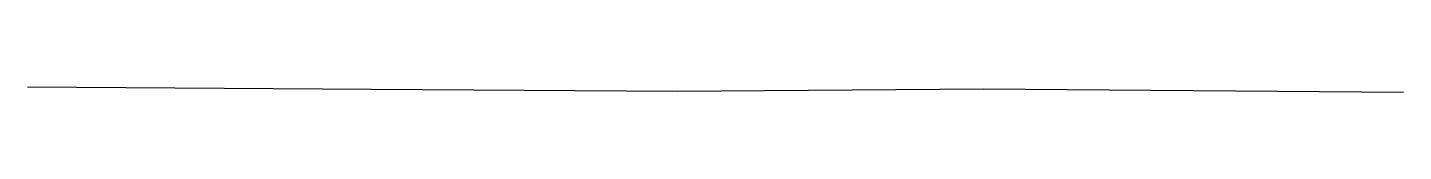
# Model space of a CAD drawing. Header units: metres. Extents: x 0 to 360, y 95 to 96.
import ezdxf

# ---------------------------------------------------------------- set-up
doc = ezdxf.new("R2010")
doc.units = ezdxf.units.M

msp = doc.modelspace()

# ---------------------------------------------------------------- linework, layer by layer
msp.add_lwpolyline([(0, 96.4), (90, 95.8), (170, 95.3), (250, 95.9), (360, 95)])

doc.saveas('drawing.dxf')
